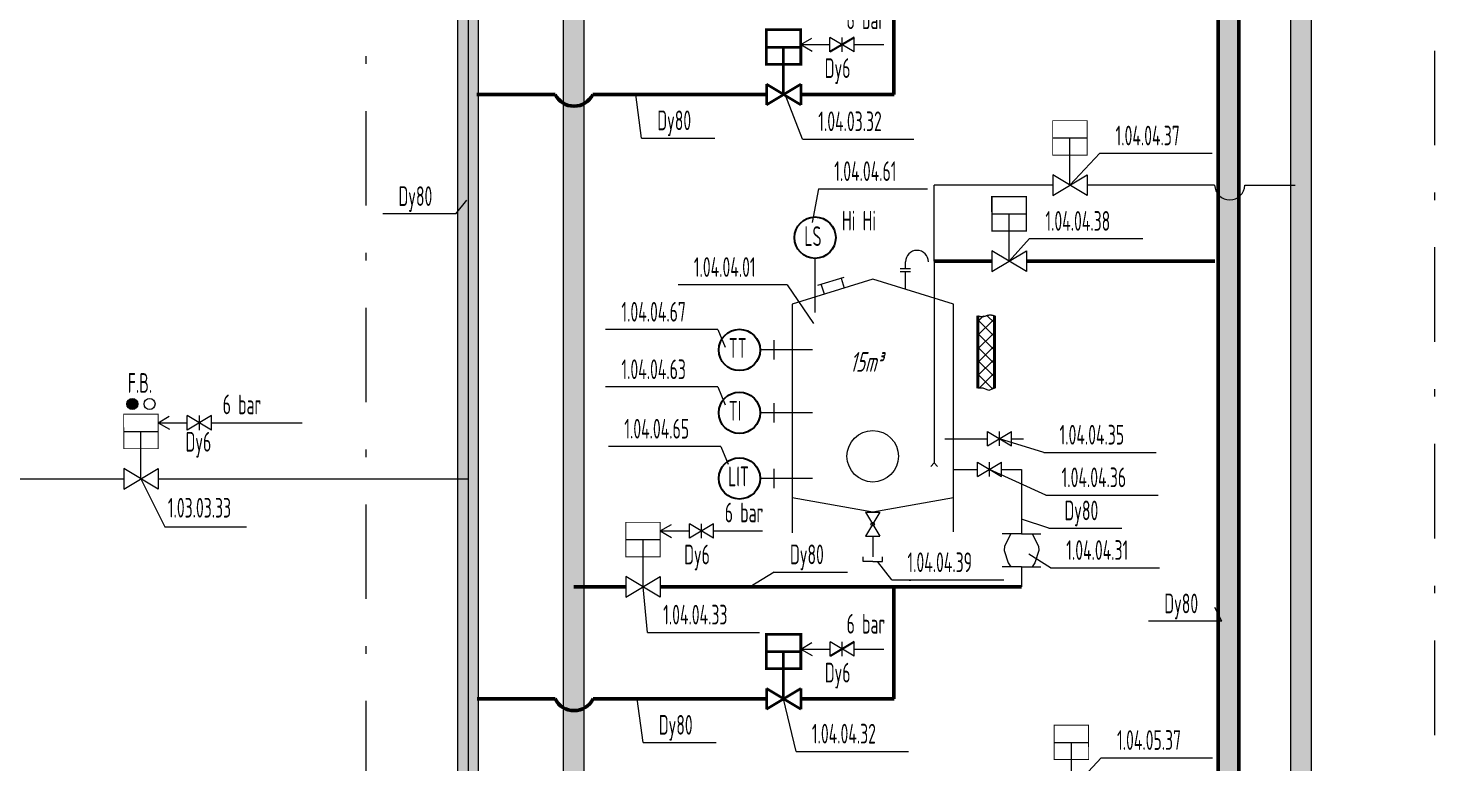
# Model space of a CAD drawing. Header units: millimetres. Extents: x -2281 to 17340, y -2563 to 4166.
# Drawn here: x 1240.8 to 1419.4, y 257.7 to 351 of the extents above; entities that cross this region are included whole.
import ezdxf

# ---------------------------------------------------------------- set-up
doc = ezdxf.new("R2010")
doc.units = ezdxf.units.MM
for name, pattern in [('K5LT32768', [24.957505, 11.9988, -5.9994, 0.959904, -5.9994]), ('K5LT32769', [0]), ('K5LT32772', [0]), ('K5LT32773', [0]), ('K5LT32774', [0]), ('K5LT32775', [0]), ('K5LT32776', [0]), ('K5LT32777', [0]), ('K5LT32782', [0]), ('K5LT32785', [0]), ('K5LT32786', [0]), ('K5LT32787', [0]), ('K5LT32788', [0]), ('K5LT32789', [0]), ('K5LT_THIN', [0]), ('K5LT_THIN_INCLUDED_TO_HATCHING', [0])]:
    doc.linetypes.add(name, pattern=pattern)
doc.layers.add('Системный слой', color=7, linetype='Continuous')
doc.styles.add('KTEXTSTYLE', font='GOST_AU.SHX', dxfattribs={"width": 0.96, "height": 5})

# ---------------------------------------------------------------- blocks, each defined once
blk = doc.blocks.new('U6')
at = {"layer": 'Системный слой', "color": 7, "linetype": 'K5LT_THIN_INCLUDED_TO_HATCHING', "lineweight": 13}
for p, q in [((1361.41, 314.47), (1361.46, 314.46)), ((1361.46, 314.46), (1361.51, 314.44)), ((1361.51, 314.44), (1361.56, 314.43)), ((1361.56, 314.43), (1361.61, 314.41)), ((1361.61, 314.41), (1361.66, 314.4)), ((1361.66, 314.4), (1361.71, 314.39)), ((1362.16, 314.39), (1362.21, 314.4)), ((1362.21, 314.4), (1362.26, 314.41)), ((1362.26, 314.41), (1362.31, 314.43)), ((1362.31, 314.43), (1362.36, 314.44)), ((1362.36, 314.44), (1362.41, 314.46)), ((1362.41, 314.46), (1362.46, 314.47)), ((1362.46, 314.47), (1362.51, 314.49)), ((1362.51, 314.49), (1362.56, 314.5)), ((1362.56, 314.5), (1362.61, 314.52)), ((1362.61, 314.52), (1362.66, 314.53)), ((1362.66, 314.53), (1362.71, 314.55)), ((1362.71, 314.55), (1362.76, 314.56)), ((1362.76, 314.56), (1362.81, 314.56)), ((1362.81, 314.56), (1362.86, 314.57)), ((1362.86, 314.57), (1362.91, 314.58)), ((1362.91, 314.58), (1362.96, 314.58)), ((1362.96, 314.58), (1363.01, 314.58)), ((1363.01, 314.58), (1363.06, 314.58)), ((1363.06, 314.58), (1363.11, 314.57)), ((1363.11, 314.57), (1363.16, 314.56)), ((1363.16, 314.56), (1363.21, 314.56)), ((1363.21, 314.56), (1363.26, 314.54)), ((1363.26, 314.54), (1363.31, 314.53)), ((1363.31, 314.53), (1363.36, 314.52)), ((1363.36, 314.52), (1363.41, 314.5)), ((1363.41, 314.5), (1363.46, 314.49)), ((1363.46, 314.49), (1363.51, 314.47)), ((1361.71, 314.39), (1361.76, 314.38)), ((1361.76, 314.38), (1361.81, 314.38)), ((1361.81, 314.38), (1361.86, 314.37)), ((1361.86, 314.37), (1361.91, 314.37)), ((1361.91, 314.37), (1361.96, 314.37)), ((1361.96, 314.37), (1362.01, 314.37)), ((1362.01, 314.37), (1362.06, 314.38)), ((1362.06, 314.38), (1362.11, 314.38)), ((1362.11, 314.38), (1362.16, 314.39))]:
    blk.add_line(p, q, dxfattribs=at)
blk = doc.blocks.new('U33')
at = {"layer": 'Системный слой', "true_color": 0xc0c0c0}
blk.add_hatch(color=9, dxfattribs=at).paths.add_polyline_path([(1401.16, 177.57), (1401.16, 118.99), (1403.78, 118.99), (1403.78, 551.6), (1401.16, 551.6)])
at = {"layer": 'Системный слой', "color": 7, "linetype": 'K5LT_THIN_INCLUDED_TO_HATCHING', "lineweight": 13}
for p, q in [((1401.16, 118.99), (1401.16, 551.6)), ((1403.78, 118.99), (1403.78, 551.6))]:
    blk.add_line(p, q, dxfattribs=at)
blk = doc.blocks.new('U34')
at = {"layer": 'Системный слой', "color": 7, "linetype": 'K5LT_THIN_INCLUDED_TO_HATCHING', "lineweight": 13}
for p, q in [((1308.8, 97.61), (1308.8, 820.63)), ((1311.43, 97.61), (1311.43, 820.63))]:
    blk.add_line(p, q, dxfattribs=at)
blk = doc.blocks.new('U35')
at = {"layer": 'Системный слой', "true_color": 0xc0c0c0}
blk.add_hatch(color=9, dxfattribs=at).paths.add_polyline_path([(1295.38, 150.37), (1295.38, 112.36), (1298.01, 112.36), (1298.01, 524.41), (1295.38, 524.41)])
at = {"layer": 'Системный слой', "color": 7, "linetype": 'K5LT_THIN_INCLUDED_TO_HATCHING', "lineweight": 13}
for p, q in [((1295.38, 112.36), (1295.38, 524.41)), ((1298.01, 112.36), (1298.01, 524.41))]:
    blk.add_line(p, q, dxfattribs=at)
blk = doc.blocks.new('U139')
at = {"layer": 'Системный слой', "color": 7, "linetype": 'K5LT_THIN', "lineweight": 13}
for q in [(1336.93, 342.56), (1353.27, 336.91)]:
    blk.add_line((1339.15, 336.91), q, dxfattribs=at)
at = {"layer": 'Системный слой', "color": 7, "insert": (1341.15, 340.41), "char_height": 2.5, "attachment_point": 1, "style": 'KTEXTSTYLE'}
blk.add_mtext('\\H3.5;\\W0.965;\\Q15;\\Q0;\\W0.715;\\H2.50;{\\c255;1.04.03.32}', dxfattribs=at)
blk = doc.blocks.new('U141')
at = {"layer": 'Системный слой', "color": 7, "linetype": 'K5LT_THIN', "lineweight": 13}
for q in [(1391.51, 277.42), (1383.09, 275.7)]:
    blk.add_line((1392.38, 275.7), q, dxfattribs=at)
at = {"layer": 'Системный слой', "color": 7, "insert": (1385.09, 279.2), "char_height": 2.5, "attachment_point": 1, "style": 'KTEXTSTYLE'}
blk.add_mtext('\\H3.5;\\W0.965;\\Q15;\\Q0;\\W0.715;\\H2.50;Dy80', dxfattribs=at)
blk = doc.blocks.new('U142')
at = {"layer": 'Системный слой', "color": 7, "linetype": 'K5LT_THIN', "lineweight": 13}
for q in [(1365.39, 321.39), (1382.38, 324.26)]:
    blk.add_line((1367.99, 324.26), q, dxfattribs=at)
at = {"layer": 'Системный слой', "color": 7, "insert": (1369.99, 327.76), "char_height": 2.5, "attachment_point": 1, "style": 'KTEXTSTYLE'}
blk.add_mtext('\\H3.5;\\W0.965;\\Q15;\\Q0;\\W0.715;\\H2.50;{\\c255;1.04.04.38}', dxfattribs=at)
blk = doc.blocks.new('U143')
at = {"layer": 'Системный слой', "color": 7, "linetype": 'K5LT_THIN', "lineweight": 13}
for q in [(1373.11, 331.04), (1391.16, 335.1)]:
    blk.add_line((1376.9, 335.1), q, dxfattribs=at)
at = {"layer": 'Системный слой', "color": 7, "insert": (1378.9, 338.6), "char_height": 2.5, "attachment_point": 1, "style": 'KTEXTSTYLE'}
blk.add_mtext('\\H3.5;\\W0.965;\\Q15;\\Q0;\\W0.715;\\H2.50;1.04.04.37', dxfattribs=at)
blk = doc.blocks.new('U144')
at = {"layer": 'Системный слой', "color": 7, "linetype": 'K5LT_THIN', "lineweight": 13}
for q in [(1340.38, 326.32), (1355.04, 330.58)]:
    blk.add_line((1341.18, 330.58), q, dxfattribs=at)
at = {"layer": 'Системный слой', "color": 7, "insert": (1343.18, 334.08), "char_height": 2.5, "attachment_point": 1, "style": 'KTEXTSTYLE'}
blk.add_mtext('\\H3.5;\\W0.965;\\Q15;\\Q0;\\W0.715;\\H2.50;1.04.04.61', dxfattribs=at)
blk = doc.blocks.new('U145')
at = {"layer": 'Системный слой', "color": 7, "linetype": 'K5LT_THIN', "lineweight": 13}
for q in [(1323.35, 318.41), (1340.55, 313.5)]:
    blk.add_line((1337.21, 318.41), q, dxfattribs=at)
at = {"layer": 'Системный слой', "color": 7, "insert": (1325.35, 321.91), "char_height": 2.5, "attachment_point": 1, "style": 'KTEXTSTYLE'}
blk.add_mtext('\\H3.5;\\W0.965;\\Q15;\\Q0;\\W0.715;\\H2.50;1.04.04.01', dxfattribs=at)
blk = doc.blocks.new('U146')
at = {"layer": 'Системный слой', "color": 7, "linetype": 'K5LT_THIN', "lineweight": 13}
for q in [(1314.15, 312.73), (1329.33, 310.49)]:
    blk.add_line((1328.4, 312.73), q, dxfattribs=at)
at = {"layer": 'Системный слой', "color": 7, "insert": (1316.15, 316.23), "char_height": 2.5, "attachment_point": 1, "style": 'KTEXTSTYLE'}
blk.add_mtext('\\H3.5;\\W0.965;\\Q15;\\Q0;\\W0.715;\\H2.50;1.04.04.67', dxfattribs=at)
blk = doc.blocks.new('U147')
at = {"layer": 'Системный слой', "color": 7, "linetype": 'K5LT_THIN', "lineweight": 13}
for q in [(1314.15, 305.43), (1329.33, 303.18)]:
    blk.add_line((1328.4, 305.43), q, dxfattribs=at)
at = {"layer": 'Системный слой', "color": 7, "insert": (1316.15, 308.93), "char_height": 2.5, "attachment_point": 1, "style": 'KTEXTSTYLE'}
blk.add_mtext('\\H3.5;\\W0.965;\\Q15;\\Q0;\\W0.715;\\H2.50;1.04.04.63', dxfattribs=at)
blk = doc.blocks.new('U148')
at = {"layer": 'Системный слой', "color": 7, "linetype": 'K5LT_THIN', "lineweight": 13}
for q in [(1314.52, 297.88), (1329.7, 295.63)]:
    blk.add_line((1328.78, 297.88), q, dxfattribs=at)
at = {"layer": 'Системный слой', "color": 7, "insert": (1316.52, 301.38), "char_height": 2.5, "attachment_point": 1, "style": 'KTEXTSTYLE'}
blk.add_mtext('\\H3.5;\\W0.965;\\Q15;\\Q0;\\W0.715;\\H2.50;1.04.04.65', dxfattribs=at)
blk = doc.blocks.new('U149')
at = {"layer": 'Системный слой', "color": 7, "linetype": 'K5LT_THIN', "lineweight": 13}
for q in [(1364.16, 298.86), (1384.05, 297.12)]:
    blk.add_line((1369.79, 297.12), q, dxfattribs=at)
at = {"layer": 'Системный слой', "color": 7, "insert": (1371.79, 300.62), "char_height": 2.5, "attachment_point": 1, "style": 'KTEXTSTYLE'}
blk.add_mtext('\\H3.5;\\W0.965;\\Q15;\\Q0;\\W0.715;\\H2.50;1.04.04.35', dxfattribs=at)
blk = doc.blocks.new('U150')
at = {"layer": 'Системный слой', "color": 7, "linetype": 'K5LT_THIN', "lineweight": 13}
for q in [(1362.89, 294.97), (1384.31, 291.71)]:
    blk.add_line((1370.05, 291.71), q, dxfattribs=at)
at = {"layer": 'Системный слой', "color": 7, "insert": (1372.05, 295.21), "char_height": 2.5, "attachment_point": 1, "style": 'KTEXTSTYLE'}
blk.add_mtext('\\H3.5;\\W0.965;\\Q15;\\Q0;\\W0.715;\\H2.50;1.04.04.36', dxfattribs=at)
blk = doc.blocks.new('U151')
at = {"layer": 'Системный слой', "color": 7, "linetype": 'K5LT_THIN', "lineweight": 13}
for q in [(1367.89, 284.22), (1384.5, 282.48)]:
    blk.add_line((1370.64, 282.48), q, dxfattribs=at)
at = {"layer": 'Системный слой', "color": 7, "insert": (1372.64, 285.98), "char_height": 2.5, "attachment_point": 1, "style": 'KTEXTSTYLE'}
blk.add_mtext('\\H3.5;\\W0.965;\\Q15;\\Q0;\\W0.715;\\H2.50;1.04.04.31', dxfattribs=at)
blk = doc.blocks.new('U152')
at = {"layer": 'Системный слой', "color": 7, "linetype": 'K5LT_THIN', "lineweight": 13}
for q in [(1348.68, 283.26), (1364.72, 280.93)]:
    blk.add_line((1350.47, 280.93), q, dxfattribs=at)
at = {"layer": 'Системный слой', "color": 7, "insert": (1352.47, 284.43), "char_height": 2.5, "attachment_point": 1, "style": 'KTEXTSTYLE'}
blk.add_mtext('\\H3.5;\\W0.965;\\Q15;\\Q0;\\W0.715;\\H2.50;1.04.04.39', dxfattribs=at)
blk = doc.blocks.new('U153')
at = {"layer": 'Системный слой', "color": 7, "linetype": 'K5LT_THIN', "lineweight": 13}
for q in [(1296.51, 329.13), (1285.84, 327.41)]:
    blk.add_line((1295.13, 327.41), q, dxfattribs=at)
at = {"layer": 'Системный слой', "color": 7, "insert": (1287.84, 330.91), "char_height": 2.5, "attachment_point": 1, "style": 'KTEXTSTYLE'}
blk.add_mtext('\\H3.5;\\W0.965;\\Q15;\\Q0;\\W0.715;\\H2.50;Dy80', dxfattribs=at)
blk = doc.blocks.new('U154')
at = {"layer": 'Системный слой', "color": 7, "linetype": 'K5LT_THIN', "lineweight": 13}
for q in [(1336.75, 265.84), (1352.59, 259.17)]:
    blk.add_line((1338.34, 259.17), q, dxfattribs=at)
at = {"layer": 'Системный слой', "color": 7, "insert": (1340.34, 262.67), "char_height": 2.5, "attachment_point": 1, "style": 'KTEXTSTYLE'}
blk.add_mtext('\\H3.5;\\W0.965;\\Q15;\\Q0;\\W0.715;\\H2.50;{\\c255;1.04.04.32}', dxfattribs=at)
blk = doc.blocks.new('U155')
at = {"layer": 'Системный слой', "color": 7, "linetype": 'K5LT_THIN', "lineweight": 13}
for q in [(1318.9, 280.04), (1333.7, 274.28)]:
    blk.add_line((1319.45, 274.28), q, dxfattribs=at)
at = {"layer": 'Системный слой', "color": 7, "insert": (1321.45, 277.78), "char_height": 2.5, "attachment_point": 1, "style": 'KTEXTSTYLE'}
blk.add_mtext('\\H3.5;\\W0.965;\\Q15;\\Q0;\\W0.715;\\H2.50;1.04.04.33', dxfattribs=at)
blk = doc.blocks.new('U158')
at = {"layer": 'Системный слой', "color": 7, "linetype": 'K5LT_THIN', "lineweight": 13}
for q in [(1373.29, 254.3), (1391.21, 258.36)]:
    blk.add_line((1377.09, 258.36), q, dxfattribs=at)
at = {"layer": 'Системный слой', "color": 7, "insert": (1379.09, 261.86), "char_height": 2.5, "attachment_point": 1, "style": 'KTEXTSTYLE'}
blk.add_mtext('\\H3.5;\\W0.965;\\Q15;\\Q0;\\W0.715;\\H2.50;1.04.05.37', dxfattribs=at)
blk = doc.blocks.new('U216')
at = {"layer": 'Системный слой', "color": 7, "linetype": 'K5LT_THIN', "lineweight": 13}
for q in [(1317.98, 342.57), (1328, 337.03)]:
    blk.add_line((1318.71, 337.03), q, dxfattribs=at)
at = {"layer": 'Системный слой', "color": 7, "insert": (1320.71, 340.53), "char_height": 2.5, "attachment_point": 1, "style": 'KTEXTSTYLE'}
blk.add_mtext('\\H3.5;\\W0.965;\\Q15;\\Q0;\\W0.715;\\H2.50;Dy80', dxfattribs=at)
blk = doc.blocks.new('U217')
at = {"layer": 'Системный слой', "color": 7, "linetype": 'K5LT_THIN', "lineweight": 13}
for q in [(1366.95, 288.64), (1379.7, 287.51)]:
    blk.add_line((1370.41, 287.51), q, dxfattribs=at)
at = {"layer": 'Системный слой', "color": 7, "insert": (1372.41, 291.01), "char_height": 2.5, "attachment_point": 1, "style": 'KTEXTSTYLE'}
blk.add_mtext('\\H3.5;\\W0.965;\\Q15;\\Q0;\\W0.715;\\H2.50;Dy80', dxfattribs=at)
blk = doc.blocks.new('U218')
at = {"layer": 'Системный слой', "color": 7, "linetype": 'K5LT_THIN', "lineweight": 13}
for q in [(1332.49, 280.04), (1344.85, 281.93)]:
    blk.add_line((1335.56, 281.93), q, dxfattribs=at)
at = {"layer": 'Системный слой', "color": 7, "insert": (1337.56, 285.43), "char_height": 2.5, "attachment_point": 1, "style": 'KTEXTSTYLE'}
blk.add_mtext('\\H3.5;\\W0.965;\\Q15;\\Q0;\\W0.715;\\H2.50;Dy80', dxfattribs=at)
blk = doc.blocks.new('U219')
at = {"layer": 'Системный слой', "color": 7, "linetype": 'K5LT_THIN', "lineweight": 13}
for q in [(1318.16, 265.84), (1328.19, 260.29)]:
    blk.add_line((1318.9, 260.29), q, dxfattribs=at)
at = {"layer": 'Системный слой', "color": 7, "insert": (1320.9, 263.79), "char_height": 2.5, "attachment_point": 1, "style": 'KTEXTSTYLE'}
blk.add_mtext('\\H3.5;\\W0.965;\\Q15;\\Q0;\\W0.715;\\H2.50;Dy80', dxfattribs=at)

msp = doc.modelspace()

# ---------------------------------------------------------------- hatches: boundary and pattern name
at = {"layer": 'Системный слой', "true_color": 0x0000ff}
for points in [[(1394.54514, 118.80182), (1394.54514, 818.50664), (1391.92014, 818.50664), (1391.92014, 118.80182)], [(1254.74744, 303.28054), (1254.72751, 303.1147), (1254.66886, 302.9583), (1254.57482, 302.82025), (1254.45076, 302.70841), (1254.30373, 302.62915), (1254.14211, 302.58697), (1253.9751, 302.58429), (1253.81221, 302.62125), (1253.66271, 302.69574), (1253.53512, 302.80354), (1253.43669, 302.9385), (1253.37305, 303.09293), (1253.3478, 303.25804), (1253.34744, 303.28054), (1253.36736, 303.44638), (1253.42602, 303.60278), (1253.52005, 303.74083), (1253.64411, 303.85267), (1253.79114, 303.93193), (1253.95276, 303.97411), (1254.11977, 303.97679), (1254.28266, 303.93983), (1254.43216, 303.86533), (1254.55976, 303.75754), (1254.65818, 303.62258), (1254.72183, 303.46815), (1254.74707, 303.30304)]]:
    msp.add_hatch(color=5, dxfattribs=at).paths.add_polyline_path(points)
at = {"layer": 'Системный слой', "true_color": 0xc0c0c0}
for points in [[(1308.80496, 418.17692), (1308.80496, 341.43682), (1309.09786, 341.29143), (1309.40632, 341.18287), (1309.72571, 341.11273), (1310.05127, 341.08208), (1310.37814, 341.09138), (1310.70143, 341.14047), (1311.01632, 341.22864), (1311.31811, 341.35455), (1311.42984, 341.41272), (1311.42984, 418.14579), (1311.13395, 418.00659), (1310.82328, 417.90454), (1310.50248, 417.84113), (1310.17635, 417.81734), (1309.84975, 417.8335), (1309.52756, 417.88938), (1309.21459, 417.98415), (1308.91552, 418.11638)], [(1308.80496, 341.43682), (1308.80496, 264.70392), (1309.09747, 264.55775), (1309.40563, 264.44835), (1309.72483, 264.37736), (1310.05031, 264.34583), (1310.3772, 264.35424), (1310.70063, 264.40246), (1311.01576, 264.48978), (1311.31788, 264.61488), (1311.42984, 264.67278), (1311.42984, 341.41272), (1311.13432, 341.27274), (1310.82392, 341.16985), (1310.5033, 341.10559), (1310.17723, 341.08093), (1309.85059, 341.09622), (1309.52825, 341.15124), (1309.21503, 341.24517), (1308.9156, 341.37661)], [(1308.80496, 187.96742), (1309.09747, 187.82125), (1309.40563, 187.71185), (1309.72483, 187.64085), (1310.05031, 187.60933), (1310.3772, 187.61774), (1310.70063, 187.66596), (1311.01576, 187.75328), (1311.31788, 187.87838), (1311.42984, 187.93628), (1311.42984, 264.67278), (1311.13395, 264.53359), (1310.82328, 264.43153), (1310.50248, 264.36813), (1310.17635, 264.34433), (1309.84975, 264.3605), (1309.52756, 264.41638), (1309.21459, 264.51114), (1308.91552, 264.64338), (1308.80496, 264.70392)]]:
    msp.add_hatch(color=9, dxfattribs=at).paths.add_polyline_path(points)

# ---------------------------------------------------------------- linework, layer by layer
at = {"layer": 'Системный слой', "color": 5, "linetype": 'K5LT32768', "lineweight": 18, "true_color": 0x0000ff}
for p, q in [((1283.69298, 839.5978), (1283.69298, 61.58733)), ((1419.44802, 61.58733), (1419.44802, 839.5992))]:
    msp.add_line(p, q, dxfattribs=at)
at = {"layer": 'Системный слой', "color": 5, "linetype": 'K5LT32775', "lineweight": 50, "true_color": 0x0000ff}
for p, q in [((1391.92014, 118.80182), (1391.92014, 818.50664)), ((1394.54514, 118.80182), (1394.54514, 818.50664)), ((1363.19898, 321.39006), (1355.85086, 321.39006)), ((1391.50764, 321.39006), (1367.57398, 321.39006)), ((1316.71022, 280.04319), (1310.12365, 280.04319)), ((1321.08522, 280.04319), (1366.95385, 280.04319))]:
    msp.add_line(p, q, dxfattribs=at)
at = {"layer": 'Системный слой', "color": 7, "linetype": 'K5LT_THIN_INCLUDED_TO_HATCHING', "lineweight": 13}
for p, q in [((1308.80496, 97.61198), (1308.80496, 658.74994)), ((1311.42984, 97.61198), (1311.42984, 658.76432))]:
    msp.add_line(p, q, dxfattribs=at)
at = {"layer": 'Системный слой', "color": 7, "linetype": 'K5LT_THIN', "lineweight": 13}
for p, q in [((1296.6966, 524.40853), (1296.6966, 116.35275)), ((1370.91525, 337.05363), (1375.29025, 337.05363)), ((1373.10541, 331.03801), (1373.10275, 337.05363)), ((1375.29291, 329.72551), (1370.91791, 332.35051)), ((1370.91791, 329.72551), (1375.29291, 332.35051)), ((1370.91791, 332.35051), (1370.91791, 329.72551)), ((1375.29291, 332.35051), (1375.29291, 329.72551)), ((1370.91791, 331.03801), (1355.85086, 331.03801)), ((1355.85086, 321.39006), (1355.85086, 331.03801)), ((1391.47905, 331.03801), (1375.29291, 331.03801)), ((1395.32853, 331.03881), (1401.71907, 331.03881)), ((1355.85086, 321.39006), (1355.85086, 295.78801)), ((1348.06276, 319.1276), (1337.8153, 315.93356)), ((1358.31023, 315.93356), (1348.06276, 319.1276)), ((1337.8153, 315.93356), (1337.8153, 286.93456)), ((1358.31023, 287.02206), (1358.31023, 315.93356)), ((1257.3253, 300.87691), (1258.7412, 301.70569)), ((1257.32532, 300.8725), (1261.02858, 300.8725)), ((1257.32532, 300.8725), (1258.75102, 300.06069)), ((1261.02858, 299.95554), (1261.02858, 301.79304)), ((1264.09108, 299.95554), (1261.02858, 301.79304)), ((1264.09108, 301.79304), (1261.02858, 299.95554)), ((1262.56678, 299.95554), (1262.56678, 301.79304)), ((1264.09108, 299.95554), (1264.09108, 301.79304)), ((1264.09108, 300.87429), (1275.60469, 300.87429)), ((1252.95507, 299.78054), (1257.33007, 299.78054)), ((1255.14523, 293.76492), (1255.14257, 299.78054)), ((1357.20558, 298.85966), (1362.62905, 298.85966)), ((1362.62905, 297.94091), (1362.62905, 299.77841)), ((1362.62905, 297.94091), (1365.69155, 299.77841)), ((1362.62905, 299.77841), (1365.69155, 297.94091)), ((1364.15335, 297.94091), (1364.15335, 299.77841)), ((1364.15335, 298.85966), (1364.1603, 298.85966)), ((1365.69155, 297.94091), (1365.69155, 299.77841)), ((1365.69155, 298.85966), (1367.19387, 298.85966)), ((1257.33273, 292.45242), (1252.95773, 295.07742)), ((1252.95773, 292.45242), (1257.33273, 295.07742)), ((1252.95773, 295.07742), (1252.95773, 292.45242)), ((1257.33273, 295.07742), (1257.33273, 292.45242)), ((1355.85086, 295.78801), (1355.42446, 295.34831)), ((1355.85086, 295.78801), (1356.27726, 295.34831)), ((1358.31023, 294.97287), (1361.36086, 294.97287)), ((1361.36086, 294.05412), (1361.36086, 295.89162)), ((1361.36086, 294.05412), (1364.42336, 295.89162)), ((1361.36086, 295.89162), (1364.42336, 294.05412)), ((1362.88516, 294.05412), (1362.88516, 295.89162)), ((1362.88516, 294.97287), (1362.89211, 294.97287)), ((1364.42336, 294.05412), (1364.42336, 295.89162)), ((1364.42336, 294.97287), (1366.95385, 294.97287)), ((1366.95385, 294.97287), (1366.95385, 286.78083)), ((1193.87642, 293.76492), (1252.95773, 293.76492)), ((1257.33273, 293.76492), (1296.6966, 293.76492)), ((1348.06276, 289.54206), (1337.8153, 291.35783)), ((1358.31023, 291.35783), (1348.06276, 289.54206)), ((1347.14401, 289.54206), (1348.98151, 289.54206)), ((1347.14401, 289.54206), (1348.98151, 286.47956)), ((1348.98151, 289.54206), (1347.14401, 286.47956)), ((1321.07778, 287.15518), (1322.49368, 287.98396)), ((1324.78107, 286.23381), (1324.78107, 288.07131)), ((1327.84357, 286.23381), (1324.78107, 288.07131)), ((1327.84357, 288.07131), (1324.78107, 286.23381)), ((1326.31926, 286.23381), (1326.31926, 288.07131)), ((1327.84357, 286.23381), (1327.84357, 288.07131)), ((1316.70755, 286.05881), (1321.08255, 286.05881)), ((1318.89772, 280.04319), (1318.89505, 286.05881)), ((1321.07781, 287.15077), (1324.78107, 287.15077)), ((1321.07781, 287.15077), (1322.5035, 286.33896)), ((1326.30537, 287.14839), (1326.31926, 287.14839)), ((1326.31232, 287.15256), (1326.31926, 287.15256)), ((1327.84357, 287.15256), (1334.07783, 287.15256)), ((1347.14401, 286.47956), (1348.98151, 286.47956)), ((1348.06276, 286.47956), (1348.06276, 283.87366)), ((1366.95385, 286.78083), (1364.50385, 286.78083)), ((1365.61624, 286.78083), (1364.80771, 285.20267)), ((1366.95385, 286.78083), (1369.40385, 286.78083)), ((1368.29147, 286.78083), (1369.1, 285.20267)), ((1364.80771, 285.20267), (1364.75595, 284.68766)), ((1364.75595, 284.68766), (1365.24726, 283.1095)), ((1369.15176, 284.68766), (1368.66045, 283.1095)), ((1369.1, 285.20267), (1369.15176, 284.68766)), ((1346.83776, 283.26116), (1346.83776, 283.87366)), ((1348.06276, 283.26116), (1346.83776, 283.26116)), ((1348.06276, 283.26116), (1349.28776, 283.26116)), ((1349.28776, 283.26116), (1349.28776, 283.87366)), ((1366.95385, 282.59867), (1364.50385, 282.59867)), ((1365.24726, 283.1095), (1365.61624, 282.59867)), ((1366.95385, 282.59867), (1369.40385, 282.59867)), ((1366.95385, 282.59867), (1366.95385, 280.04319)), ((1368.66045, 283.1095), (1368.29147, 282.59867)), ((1321.08522, 278.73069), (1316.71022, 281.35569)), ((1316.71022, 278.73069), (1321.08522, 281.35569)), ((1316.71022, 281.35569), (1316.71022, 278.73069)), ((1321.08522, 281.35569), (1321.08522, 278.73069)), ((1371.10275, 260.31713), (1375.47775, 260.31713)), ((1373.29291, 254.30151), (1373.29025, 260.31713))]:
    msp.add_line(p, q, dxfattribs=at)
at = {"layer": 'Системный слой', "color": 151, "linetype": 'K5LT32788', "lineweight": 50, "true_color": 0x7fbfff}
for p, q in [((1350.73989, 356.7797), (1350.73989, 342.57409)), ((1307.73843, 342.57412), (1297.8091, 342.57412)), ((1334.55882, 342.57412), (1312.53918, 342.57412)), ((1338.93382, 342.57412), (1350.76583, 342.57412)), ((1350.74615, 280.04319), (1350.74615, 265.83759)), ((1307.74468, 265.83761), (1297.81535, 265.83761)), ((1334.56507, 265.83761), (1312.54543, 265.83761)), ((1338.94007, 265.83761), (1350.77208, 265.83761))]:
    msp.add_line(p, q, dxfattribs=at)
at = {"layer": 'Системный слой', "color": 151, "linetype": 'K5LT32789', "lineweight": 35, "true_color": 0x7fbfff}
for p, q in [((1334.55616, 348.58973), (1338.93116, 348.58973)), ((1336.74632, 342.57412), (1336.74366, 348.58973)), ((1338.93382, 341.26162), (1334.55882, 343.88662)), ((1334.55882, 341.26162), (1338.93382, 343.88662)), ((1334.55882, 343.88662), (1334.55882, 341.26162)), ((1338.93382, 343.88662), (1338.93382, 341.26162)), ((1334.56241, 271.85323), (1338.93741, 271.85323)), ((1336.75257, 265.83761), (1336.74991, 271.85323)), ((1338.94007, 264.52511), (1334.56507, 267.15011)), ((1334.56507, 264.52511), (1338.94007, 267.15011)), ((1334.56507, 267.15011), (1334.56507, 264.52511)), ((1338.94007, 267.15011), (1338.94007, 264.52511))]:
    msp.add_line(p, q, dxfattribs=at)
at = {"layer": 'Системный слой', "color": 4, "linetype": 'K5LT32772', "lineweight": 18, "true_color": 0x00ffff}
for p, q in [((1338.92931, 348.89904), (1340.34521, 349.72782)), ((1338.92934, 348.89463), (1342.6326, 348.89463)), ((1338.92934, 348.89463), (1340.35503, 348.08282)), ((1342.6326, 347.97767), (1342.6326, 349.81517)), ((1345.6951, 347.97767), (1342.6326, 349.81517)), ((1344.16385, 348.89642), (1344.17079, 348.89642)), ((1344.17079, 347.97767), (1344.17079, 349.81517)), ((1345.6951, 347.97767), (1345.6951, 349.81517)), ((1345.6951, 348.89642), (1349.4701, 348.89642)), ((1262.55983, 300.87429), (1262.56678, 300.87429)), ((1338.93556, 272.16254), (1340.35147, 272.99132)), ((1338.93559, 272.15813), (1342.63885, 272.15813)), ((1338.93559, 272.15813), (1340.36128, 271.34631)), ((1342.63885, 271.24116), (1342.63885, 273.07866)), ((1345.70135, 271.24116), (1342.63885, 273.07866)), ((1344.1701, 272.15991), (1344.17704, 272.15991)), ((1344.17704, 271.24116), (1344.17704, 273.07866)), ((1345.70135, 271.24116), (1345.70135, 273.07866)), ((1345.70135, 272.15991), (1349.47635, 272.15991))]:
    msp.add_line(p, q, dxfattribs=at)
at = {"layer": 'Системный слой', "color": 4, "linetype": 'K5LT32774', "lineweight": 25, "true_color": 0x00ffff}
for p, q in [((1345.6951, 349.81517), (1342.6326, 347.97767)), ((1345.70135, 273.07866), (1342.63885, 271.24116))]:
    msp.add_line(p, q, dxfattribs=at)
at = {"layer": 'Системный слой', "color": 4, "linetype": 'K5LT32773', "lineweight": 18, "true_color": 0x00ffff}
for p, q in [((1344.1569, 348.89225), (1344.17079, 348.89225)), ((1262.55289, 300.87012), (1262.56678, 300.87012)), ((1344.16315, 272.15575), (1344.17704, 272.15575))]:
    msp.add_line(p, q, dxfattribs=at)
at = {"layer": 'Системный слой', "color": 5, "linetype": 'K5LT32787', "lineweight": 18, "true_color": 0x0000ff}
for p, q in [((1363.19632, 327.40568), (1367.57132, 327.40568)), ((1365.38648, 321.39006), (1365.38382, 327.40568)), ((1367.57398, 320.07756), (1363.19898, 322.70256)), ((1363.19898, 320.07756), (1367.57398, 322.70256)), ((1363.19898, 322.70256), (1363.19898, 320.07756)), ((1367.57398, 322.70256), (1367.57398, 320.07756))]:
    msp.add_line(p, q, dxfattribs=at)
at = {"layer": 'Системный слой', "color": 7, "linetype": 'K5LT32786', "lineweight": 18}
for p, q in [((1340.74139, 314.88026), (1340.74139, 321.76269)), ((1361.40998, 313.73301), (1362.15053, 314.47356)), ((1363.50774, 313.57052), (1362.60471, 314.47356)), ((1361.40998, 312.0006), (1363.50774, 314.09836)), ((1363.50774, 311.83811), (1361.40998, 313.93587)), ((1361.40998, 310.26819), (1363.50774, 312.36595)), ((1363.50774, 310.1057), (1361.40998, 312.20346)), ((1361.40998, 308.53577), (1363.50774, 310.63353)), ((1363.50774, 308.37329), (1361.40998, 310.47105)), ((1361.40998, 306.87095), (1363.50774, 308.96871)), ((1363.50774, 306.70846), (1361.40998, 308.80623)), ((1363.28664, 305.19716), (1361.40998, 307.07381)), ((1361.56202, 305.29057), (1363.50774, 307.2363)), ((1363.13838, 305.13452), (1363.50774, 305.50389)), ((1361.46081, 305.29057), (1361.40998, 305.3414)), ((1362.10839, 305.2907), (1361.40998, 305.29057)), ((1362.8177, 304.99933), (1362.10839, 305.2907)), ((1363.50774, 305.29057), (1362.8177, 304.99933))]:
    msp.add_line(p, q, dxfattribs=at)
at = {"layer": 'Системный слой', "color": 7, "linetype": 'K5LT32776', "lineweight": 18}
for p, q in [((1352.87805, 320.42585), (1351.56555, 320.42585)), ((1352.87805, 320.03376), (1351.56555, 320.03376)), ((1352.2218, 320.42585), (1352.2218, 321.31181)), ((1352.2218, 317.83127), (1352.2218, 320.03376)), ((1341.11192, 318.33587), (1344.45337, 319.37737)), ((1341.92016, 317.21301), (1341.5296, 318.46605)), ((1344.03568, 319.24718), (1344.42625, 317.99414)), ((1335.55879, 308.903), (1335.55879, 311.353)), ((1340.41266, 310.128), (1333.76266, 310.128)), ((1340.41266, 302.15192), (1333.76266, 302.15192)), ((1335.55879, 300.92692), (1335.55879, 303.37692)), ((1335.55879, 292.59966), (1335.55879, 295.04966)), ((1340.41266, 293.82466), (1333.76266, 293.82466))]:
    msp.add_line(p, q, dxfattribs=at)
at = {"layer": 'Системный слой', "color": 150, "linetype": 'K5LT32769', "lineweight": 18, "true_color": 0x007fff}
msp.add_line((1390.95075, 321.39006), (1391.50764, 321.39006), dxfattribs=at)
at = {"layer": 'Системный слой', "color": 7, "linetype": 'K5LT32785', "lineweight": 40}
for p, q in [((1361.40998, 314.47356), (1361.40998, 305.29057)), ((1363.50774, 305.29057), (1363.50774, 314.47356))]:
    msp.add_line(p, q, dxfattribs=at)
at = {"layer": 'Системный слой', "color": 7, "linetype": 'K5LT32782', "lineweight": 0}
for p, q in [((1255.14523, 293.76492), (1258.16186, 287.69248)), ((1258.16186, 287.69248), (1258.59936, 287.69248)), ((1258.59936, 287.69248), (1268.545, 287.69248)), ((1352.68685, 280.92605), (1352.9231, 280.92605))]:
    msp.add_line(p, q, dxfattribs=at)
at = {"layer": 'Системный слой', "color": 151, "linetype": 'K5LT32789', "true_color": 0x7fbfff, "const_width": 0.35}
for points in [[(1334.55793, 346.40224), (1338.93293, 346.40224), (1338.92662, 350.77722), (1334.55162, 350.77722)], [(1334.56418, 269.66574), (1338.93918, 269.66574), (1338.93288, 274.04072), (1334.55788, 274.04072)]]:
    msp.add_lwpolyline(points, close=True, dxfattribs=at)
at = {"layer": 'Системный слой', "color": 7, "linetype": 'K5LT_THIN', "const_width": 0.11}
for points in [[(1370.91702, 334.86614), (1375.29202, 334.86614), (1375.28572, 339.24112), (1370.91072, 339.24112)], [(1252.95684, 297.59305), (1257.33184, 297.59305), (1257.32553, 301.96803), (1252.95053, 301.96803)], [(1316.70933, 283.87132), (1321.08433, 283.87132), (1321.07802, 288.2463), (1316.70302, 288.2463)], [(1371.10452, 258.12963), (1375.47952, 258.12963), (1375.47322, 262.50462), (1371.09822, 262.50462)]]:
    msp.add_lwpolyline(points, close=True, dxfattribs=at)
at = {"layer": 'Системный слой', "color": 5, "linetype": 'K5LT32787', "true_color": 0x0000ff, "const_width": 0.18}
msp.add_lwpolyline([(1363.19809, 325.21819), (1367.57309, 325.21819), (1367.56678, 329.59317), (1363.19178, 329.59317)], close=True, dxfattribs=at)
at = {"layer": 'Системный слой', "color": 7, "linetype": 'K5LT32777', "lineweight": 25}
for centre in [(1340.74139, 324.38769), (1331.13766, 310.128), (1331.13766, 302.15192), (1331.13766, 293.82466)]:
    msp.add_circle(centre, 2.625, dxfattribs=at)
at = {"layer": 'Системный слой', "color": 7, "linetype": 'K5LT_THIN', "lineweight": 13}
for centre, radius in [((1254.04744, 303.28054), 0.7), ((1256.22863, 303.28054), 0.7), ((1348.06276, 288.01081), 0.21875)]:
    msp.add_circle(centre, radius, dxfattribs=at)
at = {"layer": 'Системный слой', "color": 7, "linetype": 'K5LT32776', "lineweight": 18}
msp.add_circle((1348.06276, 296.63425), 3.26611, dxfattribs=at)
at = {"layer": 'Системный слой', "color": 151, "linetype": 'K5LT32788', "lineweight": 50, "true_color": 0x7fbfff}
for centre in [(1310.13881, 343.75639), (1310.14506, 267.01989)]:
    msp.add_arc(centre, 2.67574, 206.2220208, 333.7779792, dxfattribs=at)
at = {"layer": 'Системный слой', "color": 7, "linetype": 'K5LT_THIN', "lineweight": 13}
msp.add_arc((1393.40377, 331.1201), 1.92647, 182.4422076, 357.581545, dxfattribs=at)
at = {"layer": 'Системный слой', "color": 7, "linetype": 'K5LT32776', "lineweight": 18}
msp.add_arc((1353.67836, 321.31181), 1.45656, 0, 180, dxfattribs=at)

# ---------------------------------------------------------------- block references
at = {"layer": 'Системный слой'}
for name in ['U34', 'U33', 'U35', 'U216', 'U139', 'U143', 'U144', 'U153', 'U142', 'U145', 'U146', 'U6', 'U147', 'U148', 'U149', 'U150', 'U217', 'U151', 'U218', 'U152', 'U155', 'U141', 'U219', 'U154', 'U158']:
    msp.add_blockref(name, (0, 0), dxfattribs=at)

# ---------------------------------------------------------------- texts
at = {"layer": 'Системный слой', "color": 7, "char_height": 2.5, "attachment_point": 1, "style": 'KTEXTSTYLE'}
for s, insert in [('\\H3.5;\\W0.965;\\Q15;\\Q0;\\W0.715;\\H2.50;6 bar', (1344.74427, 353.35697)), ('\\H3.5;\\W0.965;\\Q15;\\Q0;\\W0.715;\\H2.50;Dy6', (1341.97248, 347.15339)), ('\\H3.5;\\W0.965;\\Q15;\\Q0;\\W0.715;\\H2.50;Hi Hi', (1344.15053, 327.80234)), ('\\H3.5;\\W0.965;\\Q15;\\Q0;\\W0.715;\\H2.50;LS', (1339.38499, 325.82983)), ('\\H3.5;\\W0.965;\\Q15;\\Q0;\\W0.715;\\H2.50;TT', (1329.77943, 311.63587)), ('\\H3.5;\\W0.965;\\Q15;\\Q15;\\W0.765;\\H2.50;15m³', (1345.16331, 309.8638)), ('\\H3.5;\\W0.965;\\Q15;\\Q0;\\W0.715;\\H2.50;F.B.', (1253.46475, 307.19028)), ('\\H3.5;\\W0.965;\\Q15;\\Q0;\\W0.715;\\H2.50;6 bar', (1265.5249, 304.46653)), ('\\H3.5;\\W0.965;\\Q15;\\Q0;\\W0.715;\\H2.50;TI', (1329.77943, 303.6598)), ('\\H3.5;\\W0.965;\\Q15;\\Q0;\\W0.715;\\H2.50;Dy6', (1260.80321, 299.72302)), ('\\H3.5;\\W0.965;\\Q15;\\Q0;\\W0.715;\\H2.50;LIT', (1329.70082, 295.33254)), ('\\H3.5;\\W0.965;\\Q15;\\Q0;\\W0.715;\\H2.50;1.03.03.33', (1258.55698, 291.35005)), ('\\H3.5;\\W0.965;\\Q15;\\Q0;\\W0.715;\\H2.50;6 bar', (1329.27739, 290.7448)), ('\\H3.5;\\W0.965;\\Q15;\\Q0;\\W0.715;\\H2.50;Dy6', (1324.12095, 285.40953)), ('\\H3.5;\\W0.965;\\Q15;\\Q0;\\W0.715;\\H2.50;6 bar', (1344.75053, 276.62047)), ('\\H3.5;\\W0.965;\\Q15;\\Q0;\\W0.715;\\H2.50;Dy6', (1341.97873, 270.41689))]:
    msp.add_mtext(s, dxfattribs=dict(at, insert=insert))

doc.saveas('drawing.dxf')
